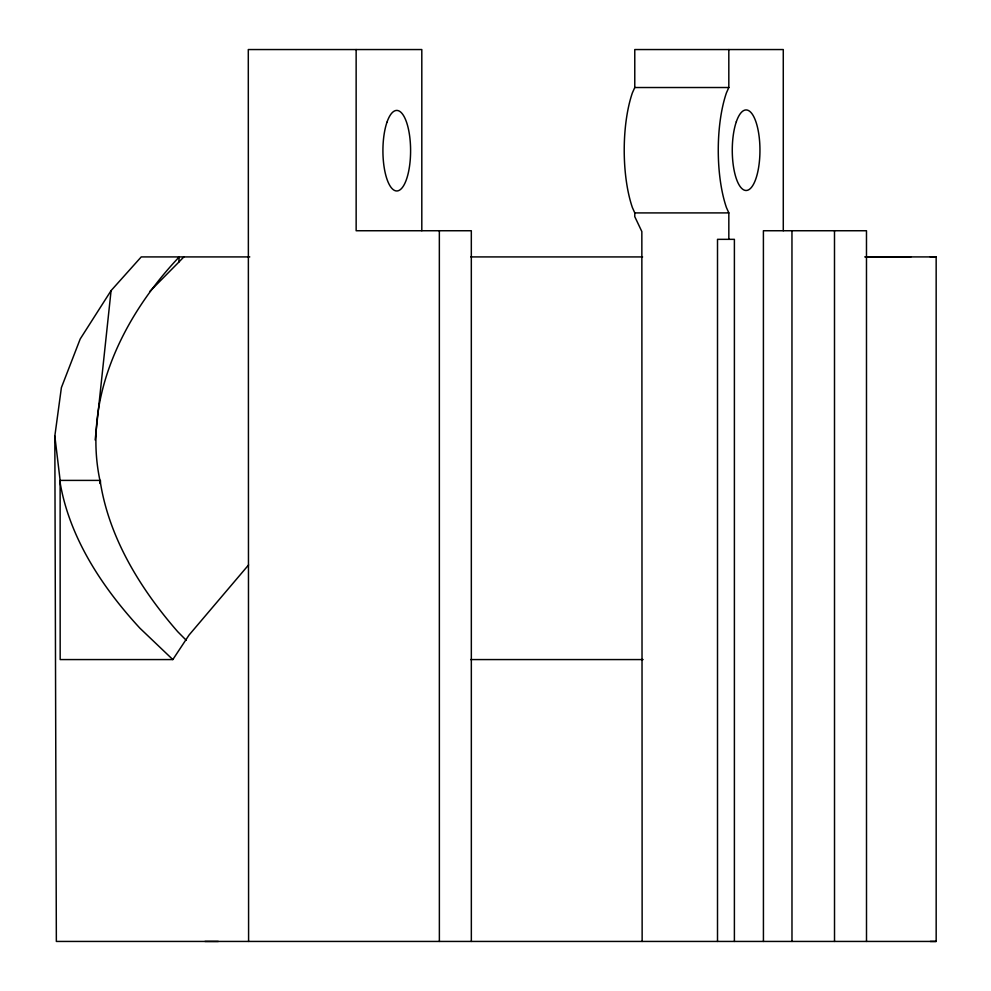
<?xml version="1.0" encoding="UTF-8"?>
<svg xmlns="http://www.w3.org/2000/svg" width="991" height="991" viewBox="0 0 991 991"><rect width="100%" height="100%" fill="white"/><g stroke="black" fill="none" stroke-linecap="round" stroke-linejoin="round"><path stroke-width="1.49" d="M421.807 230.717L421.807 49.55L248.295 49.55L248.592 941.438M783.286 230.742L783.274 49.55L634.773 49.55L634.773 87.53L632.369 92.894A81.076 27.847 90 0 0 632.382 207.54L634.785 212.916L634.773 216.657L641.846 231.56L642.143 941.438M717.509 941.438L717.509 239.339L734.393 239.339L734.393 941.438M149.641 291.614L178.776 262.169L179.235 256.917C123.541 315.646 82.563 397.948 99.93 480.4L99.93 483.484M95.161 440.004L111.079 290.611L141.242 256.917L249.769 256.917M910.878 256.917L865.118 256.917L936.161 256.917L936.173 941.438L56.351 941.438L54.827 436.09L61.392 387.63L80.197 338.996L111.079 290.611M728.819 49.55L728.819 87.518L726.415 92.894A81.076 27.847 90 0 0 726.428 207.54L728.831 212.904L728.831 239.339M54.827 436.09L60.129 480.4L60.166 659.572L172.83 659.572L189.083 634.996L248.568 564.957M183.855 256.917L178.776 262.169M930.252 256.917L936.161 256.917M930.264 941.45L936.173 941.438M634.773 87.53L728.819 87.518M634.785 212.916L728.831 212.904M470.824 256.917L642.602 256.929M186.296 640.335L177.798 631.775A1415.557 521.935 5.8 0 1 100.537 483.373L100.413 480.4L60.129 480.4L60.34 483.918A1447.529 507.305 5.5 0 0 139.979 628.257L172.83 659.572M470.638 659.572L643.109 659.572M204.939 941.438L218.342 941.45M866.506 941.438L866.481 230.742L763.404 230.742L763.429 941.438M834.496 230.742L834.521 941.438M791.958 230.742L791.982 941.438M471.344 941.438L471.32 230.742L356.153 230.742L356.141 49.55M439.347 230.742L439.372 941.438M386.973 122.227A40.259 13.837 90 0 0 393.179 189.591A40.259 13.837 90 0 0 410.125 140.276A40.259 13.837 90 0 0 386.973 122.227M736.325 121.744A40.259 13.837 90 0 0 742.532 189.108A40.259 13.837 90 0 0 759.478 139.793A40.259 13.837 90 0 0 736.325 121.744"/></g></svg>
